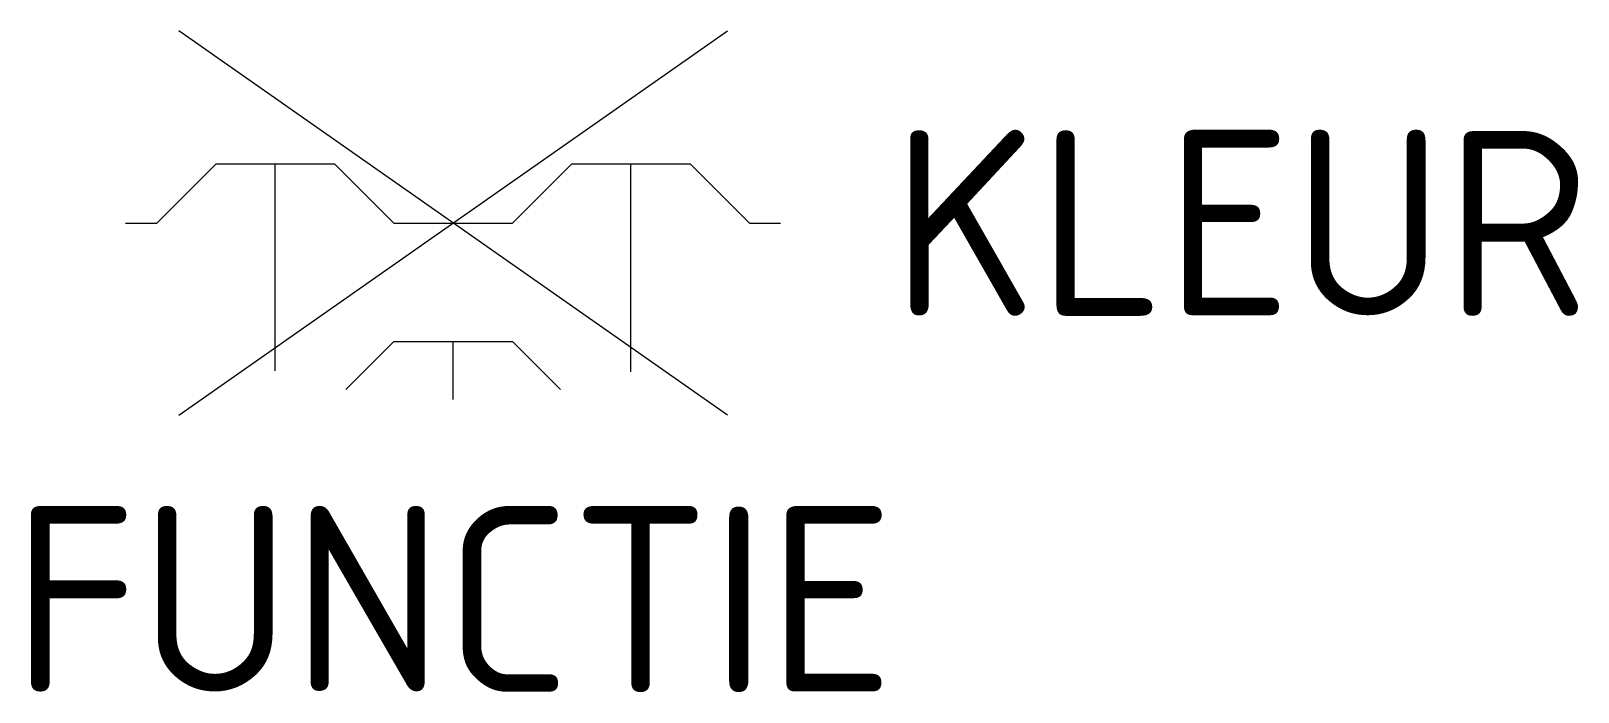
# Model space of a CAD drawing. Extents: x -4.1 to 10.9, y -4.6 to 1.9.
import ezdxf
from ezdxf.enums import TextEntityAlignment as Align

# ---------------------------------------------------------------- set-up
doc = ezdxf.new("R2010")
doc.units = 0
doc.styles.add('NLCS-ISO', font='NLCS-ISO.ttf')

msp = doc.modelspace()

# ---------------------------------------------------------------- linework, layer by layer
for p, q in [((-2.662, -1.864), (2.662, 1.864)), ((2.662, -1.864), (-2.662, 1.864)), ((-2.875, 0), (-2.3, 0.575)), ((-2.3, 0.575), (-1.15, 0.575)), ((-1.725, 0), (-1.725, 0.575)), ((-0.575, 0), (-1.15, 0.575)), ((0.575, 0), (1.15, 0.575)), ((1.15, 0.575), (2.3, 0.575)), ((1.725, 0), (1.725, 0.575)), ((2.875, 0), (2.3, 0.575)), ((-3.177, 0), (-2.875, 0)), ((-1.725, -1.434), (-1.725, 0)), ((-0.575, 0), (0, 0)), ((0, 0), (0.575, 0)), ((1.725, -1.442), (1.725, 0)), ((2.875, 0), (3.177, 0)), ((-1.041, -1.616), (-0.575, -1.15)), ((-0.575, -1.15), (0, -1.15)), ((0, -1.15), (0.575, -1.15)), ((0, -1.711), (0, -1.15)), ((0, -1.711), (0, -1.15)), ((1.041, -1.616), (0.575, -1.15))]:
    msp.add_line(p, q)

# ---------------------------------------------------------------- texts
at = {"style": 'NLCS-ISO'}
msp.add_attdef('KLEUR', text='', height=1.8, dxfattribs=at).set_placement((4.25, 0), align=Align.MIDDLE_LEFT)
at = {"style": 'NLCS-ISO', "flags": 1}
msp.add_attdef('FUNCTIE', text='', height=1.8, dxfattribs=at).set_placement((0, -2.75), align=Align.TOP_CENTER)

doc.saveas('drawing.dxf')
